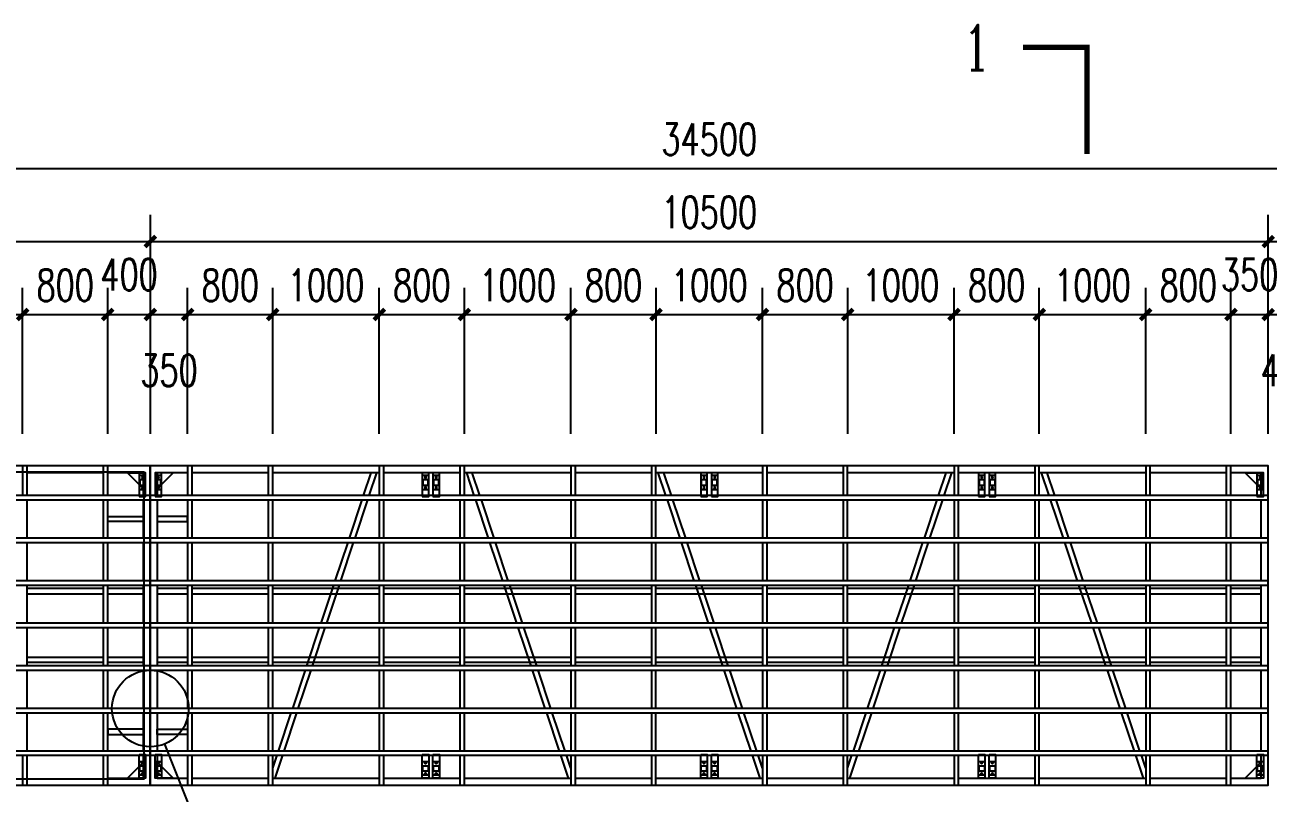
# Model space of a CAD drawing. Extents: x 396092 to 455492, y 17293 to 132793.
# Drawn here: x 416883 to 428562, y 103176 to 110397 of the extents above; entities that cross this region are included whole.
import ezdxf

# ---------------------------------------------------------------- set-up
doc = ezdxf.new("R2010")
doc.units = 0
doc.header["$LTSCALE"] = 1000
doc.header["$MEASUREMENT"] = 0
for name, color, linetype in [('DIM_IDEN', 3, 'Continuous'), ('DIM_SYMB', 3, 'Continuous'), ('PUB_DIM', 3, 'Continuous'), ('PUB_TEXT', 7, 'Continuous'), ('W-STEEL_FRAME钢架', 3, 'Continuous'), ('W-STEEL_KEEL钢龙骨', 5, 'Continuous')]:
    doc.layers.add(name, color=color, linetype=linetype)
doc.styles.add('_TCH_DIM_T3', font='SIMPLEX', dxfattribs={"width": 0.705882, "bigfont": 'GBCBIG'})
doc.styles.add('_TCH_LABEL', font='COMPLEX', dxfattribs={"bigfont": 'GBCBIG'})
doc.dimstyles.new('_TCH_ARCH&&100', dxfattribs={"dimtxt": 297.5, "dimasz": 100, "dimexe": 250, "dimexo": 300, "dimgap": 126.25, "dimtad": 1, "dimdec": 0, "dimzin": 0, "dimdsep": 46, "dimtxsty": '_TCH_DIM_T3', "dimblk": 'ARCHTICK', "dimcen": 0.09, "dimclrt": 7, "dimazin": 2, "dimtfac": 1, "dimtdec": 0, "dimtix": 1, "dimtmove": 2, "dimatfit": 3, "dimfxl": 100, "dimtolj": 1, "dimtzin": 0, "dimarcsym": 0})

# ---------------------------------------------------------------- blocks, each defined once
blk = doc.blocks.new('A$C2ace10f5')
for points in [[(215, -27), (275, -27), (275, -249), (215, -249)], [(215, -92), (275, -92), (275, -222), (215, -222)], [(220, -132), (270, -132), (270, -182), (220, -182)]]:
    blk.add_lwpolyline(points, close=True)
for centre in [(245, -107), (245, -207)]:
    blk.add_circle(centre, 7)
blk = doc.blocks.new('_ArchTick')
at = {"color": 0, "linetype": 'ByBlock', "const_width": 0.4}
blk.add_lwpolyline([(-0.5, -0.5), (0.5, 0.5)], dxfattribs=at)
blk = doc.blocks.new('*D309')
at = {"layer": 'Defpoints', "color": 0, "transparency": 16777216}
for p in [(440562, 109047), (406062, 107625), (440562, 107625)]:
    blk.add_point(p, dxfattribs=at)
at = {"layer": 'PUB_DIM', "color": 0, "lineweight": -2, "transparency": 16777216}
for p, q in [((406062, 107925), (406062, 109297)), ((440562, 107925), (440562, 109297)), ((406062, 109047), (440562, 109047))]:
    blk.add_line(p, q, dxfattribs=at)
at = {"layer": 'PUB_DIM', "color": 0, "lineweight": -2, "transparency": 16777216, "xscale": 100, "yscale": 100, "zscale": 100, "rotation": 180}
blk.add_blockref('_ArchTick', (406062, 109047), dxfattribs=at)
at = {"layer": 'PUB_DIM', "color": 0, "lineweight": -2, "transparency": 16777216, "xscale": 100, "yscale": 100, "zscale": 100}
blk.add_blockref('_ArchTick', (440562, 109047), dxfattribs=at)
at = {"layer": 'PUB_DIM', "color": 7, "transparency": 16777216, "insert": (423312, 109322), "char_height": 297.5, "attachment_point": 5, "style": '_TCH_DIM_T3'}
blk.add_mtext('\\A1;34500', dxfattribs=at)
blk = doc.blocks.new('*D310')
at = {"layer": 'Defpoints', "color": 0, "transparency": 16777216}
for p in [(418062, 108361), (406062, 106939), (418062, 106939)]:
    blk.add_point(p, dxfattribs=at)
at = {"layer": 'PUB_DIM', "color": 0, "lineweight": -2, "transparency": 16777216}
for p, q in [((406062, 107239), (406062, 108611)), ((418062, 107239), (418062, 108611)), ((406062, 108361), (418062, 108361))]:
    blk.add_line(p, q, dxfattribs=at)
at = {"layer": 'PUB_DIM', "color": 0, "lineweight": -2, "transparency": 16777216, "xscale": 100, "yscale": 100, "zscale": 100, "rotation": 180}
blk.add_blockref('_ArchTick', (406062, 108361), dxfattribs=at)
at = {"layer": 'PUB_DIM', "color": 0, "lineweight": -2, "transparency": 16777216, "xscale": 100, "yscale": 100, "zscale": 100}
blk.add_blockref('_ArchTick', (418062, 108361), dxfattribs=at)
at = {"layer": 'PUB_DIM', "color": 7, "transparency": 16777216, "insert": (412062, 108636), "char_height": 297.5, "attachment_point": 5, "style": '_TCH_DIM_T3'}
blk.add_mtext('\\A1;12000', dxfattribs=at)
blk = doc.blocks.new('*D311')
at = {"layer": 'Defpoints', "color": 0, "transparency": 16777216}
for p in [(428562, 108361), (418062, 106939), (428562, 106939)]:
    blk.add_point(p, dxfattribs=at)
at = {"layer": 'PUB_DIM', "color": 0, "lineweight": -2, "transparency": 16777216}
for p, q in [((418062, 107239), (418062, 108611)), ((428562, 107239), (428562, 108611)), ((418062, 108361), (428562, 108361))]:
    blk.add_line(p, q, dxfattribs=at)
at = {"layer": 'PUB_DIM', "color": 0, "lineweight": -2, "transparency": 16777216, "xscale": 100, "yscale": 100, "zscale": 100, "rotation": 180}
blk.add_blockref('_ArchTick', (418062, 108361), dxfattribs=at)
at = {"layer": 'PUB_DIM', "color": 0, "lineweight": -2, "transparency": 16777216, "xscale": 100, "yscale": 100, "zscale": 100}
blk.add_blockref('_ArchTick', (428562, 108361), dxfattribs=at)
at = {"layer": 'PUB_DIM', "color": 7, "transparency": 16777216, "insert": (423312, 108636), "char_height": 297.5, "attachment_point": 5, "style": '_TCH_DIM_T3'}
blk.add_mtext('\\A1;10500', dxfattribs=at)
blk = doc.blocks.new('*D312')
at = {"layer": 'Defpoints', "color": 0, "transparency": 16777216}
for p in [(440562, 108361), (428562, 106939), (440562, 106939)]:
    blk.add_point(p, dxfattribs=at)
at = {"layer": 'PUB_DIM', "color": 0, "lineweight": -2, "transparency": 16777216}
for p, q in [((428562, 107239), (428562, 108611)), ((440562, 107239), (440562, 108611)), ((428562, 108361), (440562, 108361))]:
    blk.add_line(p, q, dxfattribs=at)
at = {"layer": 'PUB_DIM', "color": 0, "lineweight": -2, "transparency": 16777216, "xscale": 100, "yscale": 100, "zscale": 100, "rotation": 180}
blk.add_blockref('_ArchTick', (428562, 108361), dxfattribs=at)
at = {"layer": 'PUB_DIM', "color": 0, "lineweight": -2, "transparency": 16777216, "xscale": 100, "yscale": 100, "zscale": 100}
blk.add_blockref('_ArchTick', (440562, 108361), dxfattribs=at)
at = {"layer": 'PUB_DIM', "color": 7, "transparency": 16777216, "insert": (434562, 108636), "char_height": 297.5, "attachment_point": 5, "style": '_TCH_DIM_T3'}
blk.add_mtext('\\A1;12000', dxfattribs=at)
blk = doc.blocks.new('*D324')
at = {"layer": 'Defpoints', "color": 0, "transparency": 16777216}
for p in [(416862, 107675), (415862, 106252), (416862, 106252)]:
    blk.add_point(p, dxfattribs=at)
at = {"layer": 'PUB_DIM', "color": 0, "lineweight": -2, "transparency": 16777216}
for p, q in [((415862, 106552), (415862, 107925)), ((416862, 106552), (416862, 107925)), ((415862, 107675), (416862, 107675))]:
    blk.add_line(p, q, dxfattribs=at)
at = {"layer": 'PUB_DIM', "color": 0, "lineweight": -2, "transparency": 16777216, "xscale": 100, "yscale": 100, "zscale": 100, "rotation": 180}
blk.add_blockref('_ArchTick', (415862, 107675), dxfattribs=at)
at = {"layer": 'PUB_DIM', "color": 0, "lineweight": -2, "transparency": 16777216, "xscale": 100, "yscale": 100, "zscale": 100}
blk.add_blockref('_ArchTick', (416862, 107675), dxfattribs=at)
at = {"layer": 'PUB_DIM', "color": 7, "transparency": 16777216, "insert": (416362, 107950), "char_height": 297.5, "attachment_point": 5, "style": '_TCH_DIM_T3'}
blk.add_mtext('\\A1;1000', dxfattribs=at)
blk = doc.blocks.new('*D325')
at = {"layer": 'Defpoints', "color": 0, "transparency": 16777216}
for p in [(417662, 107675), (416862, 106252), (417662, 106252)]:
    blk.add_point(p, dxfattribs=at)
at = {"layer": 'PUB_DIM', "color": 0, "lineweight": -2, "transparency": 16777216}
for p, q in [((416862, 106552), (416862, 107925)), ((417662, 106552), (417662, 107925)), ((416862, 107675), (417662, 107675))]:
    blk.add_line(p, q, dxfattribs=at)
at = {"layer": 'PUB_DIM', "color": 0, "lineweight": -2, "transparency": 16777216, "xscale": 100, "yscale": 100, "zscale": 100, "rotation": 180}
blk.add_blockref('_ArchTick', (416862, 107675), dxfattribs=at)
at = {"layer": 'PUB_DIM', "color": 0, "lineweight": -2, "transparency": 16777216, "xscale": 100, "yscale": 100, "zscale": 100}
blk.add_blockref('_ArchTick', (417662, 107675), dxfattribs=at)
at = {"layer": 'PUB_DIM', "color": 7, "transparency": 16777216, "insert": (417262, 107950), "char_height": 297.5, "attachment_point": 5, "style": '_TCH_DIM_T3'}
blk.add_mtext('\\A1;800', dxfattribs=at)
blk = doc.blocks.new('*D326')
at = {"layer": 'Defpoints', "color": 0, "transparency": 16777216}
for p in [(418062, 107675), (417662, 106252), (418062, 106252)]:
    blk.add_point(p, dxfattribs=at)
at = {"layer": 'PUB_DIM', "color": 0, "lineweight": -2, "transparency": 16777216}
for p, q in [((417662, 106552), (417662, 107925)), ((418062, 106552), (418062, 107925)), ((417662, 107675), (418062, 107675))]:
    blk.add_line(p, q, dxfattribs=at)
at = {"layer": 'PUB_DIM', "color": 0, "lineweight": -2, "transparency": 16777216, "xscale": 100, "yscale": 100, "zscale": 100, "rotation": 180}
blk.add_blockref('_ArchTick', (417662, 107675), dxfattribs=at)
at = {"layer": 'PUB_DIM', "color": 0, "lineweight": -2, "transparency": 16777216, "xscale": 100, "yscale": 100, "zscale": 100}
blk.add_blockref('_ArchTick', (418062, 107675), dxfattribs=at)
at = {"layer": 'PUB_DIM', "color": 7, "transparency": 16777216, "insert": (417862, 108050), "char_height": 297.5, "attachment_point": 5, "style": '_TCH_DIM_T3'}
blk.add_mtext('\\A1;400', dxfattribs=at)
blk = doc.blocks.new('*D327')
at = {"layer": 'Defpoints', "color": 0, "transparency": 16777216}
for p in [(418412, 107675), (418062, 106252), (418412, 106252)]:
    blk.add_point(p, dxfattribs=at)
at = {"layer": 'PUB_DIM', "color": 0, "lineweight": -2, "transparency": 16777216}
for p, q in [((418062, 106552), (418062, 107925)), ((418412, 106552), (418412, 107925)), ((418062, 107675), (418412, 107675))]:
    blk.add_line(p, q, dxfattribs=at)
at = {"layer": 'PUB_DIM', "color": 0, "lineweight": -2, "transparency": 16777216, "xscale": 100, "yscale": 100, "zscale": 100, "rotation": 180}
blk.add_blockref('_ArchTick', (418062, 107675), dxfattribs=at)
at = {"layer": 'PUB_DIM', "color": 0, "lineweight": -2, "transparency": 16777216, "xscale": 100, "yscale": 100, "zscale": 100}
blk.add_blockref('_ArchTick', (418412, 107675), dxfattribs=at)
at = {"layer": 'PUB_DIM', "color": 7, "transparency": 16777216, "insert": (418237, 107150), "char_height": 297.5, "attachment_point": 5, "style": '_TCH_DIM_T3'}
blk.add_mtext('\\A1;350', dxfattribs=at)
blk = doc.blocks.new('*D328')
at = {"layer": 'Defpoints', "color": 0, "transparency": 16777216}
for p in [(419212, 107675), (418412, 106252), (419212, 106252)]:
    blk.add_point(p, dxfattribs=at)
at = {"layer": 'PUB_DIM', "color": 0, "lineweight": -2, "transparency": 16777216}
for p, q in [((418412, 106552), (418412, 107925)), ((419212, 106552), (419212, 107925)), ((418412, 107675), (419212, 107675))]:
    blk.add_line(p, q, dxfattribs=at)
at = {"layer": 'PUB_DIM', "color": 0, "lineweight": -2, "transparency": 16777216, "xscale": 100, "yscale": 100, "zscale": 100, "rotation": 180}
blk.add_blockref('_ArchTick', (418412, 107675), dxfattribs=at)
at = {"layer": 'PUB_DIM', "color": 0, "lineweight": -2, "transparency": 16777216, "xscale": 100, "yscale": 100, "zscale": 100}
blk.add_blockref('_ArchTick', (419212, 107675), dxfattribs=at)
at = {"layer": 'PUB_DIM', "color": 7, "transparency": 16777216, "insert": (418812, 107950), "char_height": 297.5, "attachment_point": 5, "style": '_TCH_DIM_T3'}
blk.add_mtext('\\A1;800', dxfattribs=at)
blk = doc.blocks.new('*D329')
at = {"layer": 'Defpoints', "color": 0, "transparency": 16777216}
for p in [(420212, 107675), (419212, 106252), (420212, 106252)]:
    blk.add_point(p, dxfattribs=at)
at = {"layer": 'PUB_DIM', "color": 0, "lineweight": -2, "transparency": 16777216}
for p, q in [((419212, 106552), (419212, 107925)), ((420212, 106552), (420212, 107925)), ((419212, 107675), (420212, 107675))]:
    blk.add_line(p, q, dxfattribs=at)
at = {"layer": 'PUB_DIM', "color": 0, "lineweight": -2, "transparency": 16777216, "xscale": 100, "yscale": 100, "zscale": 100, "rotation": 180}
blk.add_blockref('_ArchTick', (419212, 107675), dxfattribs=at)
at = {"layer": 'PUB_DIM', "color": 0, "lineweight": -2, "transparency": 16777216, "xscale": 100, "yscale": 100, "zscale": 100}
blk.add_blockref('_ArchTick', (420212, 107675), dxfattribs=at)
at = {"layer": 'PUB_DIM', "color": 7, "transparency": 16777216, "insert": (419712, 107950), "char_height": 297.5, "attachment_point": 5, "style": '_TCH_DIM_T3'}
blk.add_mtext('\\A1;1000', dxfattribs=at)
blk = doc.blocks.new('*D330')
at = {"layer": 'Defpoints', "color": 0, "transparency": 16777216}
for p in [(421012, 107675), (420212, 106252), (421012, 106252)]:
    blk.add_point(p, dxfattribs=at)
at = {"layer": 'PUB_DIM', "color": 0, "lineweight": -2, "transparency": 16777216}
for p, q in [((420212, 106552), (420212, 107925)), ((421012, 106552), (421012, 107925)), ((420212, 107675), (421012, 107675))]:
    blk.add_line(p, q, dxfattribs=at)
at = {"layer": 'PUB_DIM', "color": 0, "lineweight": -2, "transparency": 16777216, "xscale": 100, "yscale": 100, "zscale": 100, "rotation": 180}
blk.add_blockref('_ArchTick', (420212, 107675), dxfattribs=at)
at = {"layer": 'PUB_DIM', "color": 0, "lineweight": -2, "transparency": 16777216, "xscale": 100, "yscale": 100, "zscale": 100}
blk.add_blockref('_ArchTick', (421012, 107675), dxfattribs=at)
at = {"layer": 'PUB_DIM', "color": 7, "transparency": 16777216, "insert": (420612, 107950), "char_height": 297.5, "attachment_point": 5, "style": '_TCH_DIM_T3'}
blk.add_mtext('\\A1;800', dxfattribs=at)
blk = doc.blocks.new('*D331')
at = {"layer": 'Defpoints', "color": 0, "transparency": 16777216}
for p in [(422012, 107675), (421012, 106252), (422012, 106252)]:
    blk.add_point(p, dxfattribs=at)
at = {"layer": 'PUB_DIM', "color": 0, "lineweight": -2, "transparency": 16777216}
for p, q in [((421012, 106552), (421012, 107925)), ((422012, 106552), (422012, 107925)), ((421012, 107675), (422012, 107675))]:
    blk.add_line(p, q, dxfattribs=at)
at = {"layer": 'PUB_DIM', "color": 0, "lineweight": -2, "transparency": 16777216, "xscale": 100, "yscale": 100, "zscale": 100, "rotation": 180}
blk.add_blockref('_ArchTick', (421012, 107675), dxfattribs=at)
at = {"layer": 'PUB_DIM', "color": 0, "lineweight": -2, "transparency": 16777216, "xscale": 100, "yscale": 100, "zscale": 100}
blk.add_blockref('_ArchTick', (422012, 107675), dxfattribs=at)
at = {"layer": 'PUB_DIM', "color": 7, "transparency": 16777216, "insert": (421512, 107950), "char_height": 297.5, "attachment_point": 5, "style": '_TCH_DIM_T3'}
blk.add_mtext('\\A1;1000', dxfattribs=at)
blk = doc.blocks.new('*D332')
at = {"layer": 'Defpoints', "color": 0, "transparency": 16777216}
for p in [(422812, 107675), (422012, 106252), (422812, 106252)]:
    blk.add_point(p, dxfattribs=at)
at = {"layer": 'PUB_DIM', "color": 0, "lineweight": -2, "transparency": 16777216}
for p, q in [((422012, 106552), (422012, 107925)), ((422812, 106552), (422812, 107925)), ((422012, 107675), (422812, 107675))]:
    blk.add_line(p, q, dxfattribs=at)
at = {"layer": 'PUB_DIM', "color": 0, "lineweight": -2, "transparency": 16777216, "xscale": 100, "yscale": 100, "zscale": 100, "rotation": 180}
blk.add_blockref('_ArchTick', (422012, 107675), dxfattribs=at)
at = {"layer": 'PUB_DIM', "color": 0, "lineweight": -2, "transparency": 16777216, "xscale": 100, "yscale": 100, "zscale": 100}
blk.add_blockref('_ArchTick', (422812, 107675), dxfattribs=at)
at = {"layer": 'PUB_DIM', "color": 7, "transparency": 16777216, "insert": (422412, 107950), "char_height": 297.5, "attachment_point": 5, "style": '_TCH_DIM_T3'}
blk.add_mtext('\\A1;800', dxfattribs=at)
blk = doc.blocks.new('*D333')
at = {"layer": 'Defpoints', "color": 0, "transparency": 16777216}
for p in [(423812, 107675), (422812, 106252), (423812, 106252)]:
    blk.add_point(p, dxfattribs=at)
at = {"layer": 'PUB_DIM', "color": 0, "lineweight": -2, "transparency": 16777216}
for p, q in [((422812, 106552), (422812, 107925)), ((423812, 106552), (423812, 107925)), ((422812, 107675), (423812, 107675))]:
    blk.add_line(p, q, dxfattribs=at)
at = {"layer": 'PUB_DIM', "color": 0, "lineweight": -2, "transparency": 16777216, "xscale": 100, "yscale": 100, "zscale": 100, "rotation": 180}
blk.add_blockref('_ArchTick', (422812, 107675), dxfattribs=at)
at = {"layer": 'PUB_DIM', "color": 0, "lineweight": -2, "transparency": 16777216, "xscale": 100, "yscale": 100, "zscale": 100}
blk.add_blockref('_ArchTick', (423812, 107675), dxfattribs=at)
at = {"layer": 'PUB_DIM', "color": 7, "transparency": 16777216, "insert": (423312, 107950), "char_height": 297.5, "attachment_point": 5, "style": '_TCH_DIM_T3'}
blk.add_mtext('\\A1;1000', dxfattribs=at)
blk = doc.blocks.new('*D334')
at = {"layer": 'Defpoints', "color": 0, "transparency": 16777216}
for p in [(424612, 107675), (423812, 106252), (424612, 106252)]:
    blk.add_point(p, dxfattribs=at)
at = {"layer": 'PUB_DIM', "color": 0, "lineweight": -2, "transparency": 16777216}
for p, q in [((423812, 106552), (423812, 107925)), ((424612, 106552), (424612, 107925)), ((423812, 107675), (424612, 107675))]:
    blk.add_line(p, q, dxfattribs=at)
at = {"layer": 'PUB_DIM', "color": 0, "lineweight": -2, "transparency": 16777216, "xscale": 100, "yscale": 100, "zscale": 100, "rotation": 180}
blk.add_blockref('_ArchTick', (423812, 107675), dxfattribs=at)
at = {"layer": 'PUB_DIM', "color": 0, "lineweight": -2, "transparency": 16777216, "xscale": 100, "yscale": 100, "zscale": 100}
blk.add_blockref('_ArchTick', (424612, 107675), dxfattribs=at)
at = {"layer": 'PUB_DIM', "color": 7, "transparency": 16777216, "insert": (424212, 107950), "char_height": 297.5, "attachment_point": 5, "style": '_TCH_DIM_T3'}
blk.add_mtext('\\A1;800', dxfattribs=at)
blk = doc.blocks.new('*D335')
at = {"layer": 'Defpoints', "color": 0, "transparency": 16777216}
for p in [(425612, 107675), (424612, 106252), (425612, 106252)]:
    blk.add_point(p, dxfattribs=at)
at = {"layer": 'PUB_DIM', "color": 0, "lineweight": -2, "transparency": 16777216}
for p, q in [((424612, 106552), (424612, 107925)), ((425612, 106552), (425612, 107925)), ((424612, 107675), (425612, 107675))]:
    blk.add_line(p, q, dxfattribs=at)
at = {"layer": 'PUB_DIM', "color": 0, "lineweight": -2, "transparency": 16777216, "xscale": 100, "yscale": 100, "zscale": 100, "rotation": 180}
blk.add_blockref('_ArchTick', (424612, 107675), dxfattribs=at)
at = {"layer": 'PUB_DIM', "color": 0, "lineweight": -2, "transparency": 16777216, "xscale": 100, "yscale": 100, "zscale": 100}
blk.add_blockref('_ArchTick', (425612, 107675), dxfattribs=at)
at = {"layer": 'PUB_DIM', "color": 7, "transparency": 16777216, "insert": (425112, 107950), "char_height": 297.5, "attachment_point": 5, "style": '_TCH_DIM_T3'}
blk.add_mtext('\\A1;1000', dxfattribs=at)
blk = doc.blocks.new('*D336')
at = {"layer": 'Defpoints', "color": 0, "transparency": 16777216}
for p in [(426412, 107675), (425612, 106252), (426412, 106252)]:
    blk.add_point(p, dxfattribs=at)
at = {"layer": 'PUB_DIM', "color": 0, "lineweight": -2, "transparency": 16777216}
for p, q in [((425612, 106552), (425612, 107925)), ((426412, 106552), (426412, 107925)), ((425612, 107675), (426412, 107675))]:
    blk.add_line(p, q, dxfattribs=at)
at = {"layer": 'PUB_DIM', "color": 0, "lineweight": -2, "transparency": 16777216, "xscale": 100, "yscale": 100, "zscale": 100, "rotation": 180}
blk.add_blockref('_ArchTick', (425612, 107675), dxfattribs=at)
at = {"layer": 'PUB_DIM', "color": 0, "lineweight": -2, "transparency": 16777216, "xscale": 100, "yscale": 100, "zscale": 100}
blk.add_blockref('_ArchTick', (426412, 107675), dxfattribs=at)
at = {"layer": 'PUB_DIM', "color": 7, "transparency": 16777216, "insert": (426012, 107950), "char_height": 297.5, "attachment_point": 5, "style": '_TCH_DIM_T3'}
blk.add_mtext('\\A1;800', dxfattribs=at)
blk = doc.blocks.new('*D337')
at = {"layer": 'Defpoints', "color": 0, "transparency": 16777216}
for p in [(427412, 107675), (426412, 106252), (427412, 106252)]:
    blk.add_point(p, dxfattribs=at)
at = {"layer": 'PUB_DIM', "color": 0, "lineweight": -2, "transparency": 16777216}
for p, q in [((426412, 106552), (426412, 107925)), ((427412, 106552), (427412, 107925)), ((426412, 107675), (427412, 107675))]:
    blk.add_line(p, q, dxfattribs=at)
at = {"layer": 'PUB_DIM', "color": 0, "lineweight": -2, "transparency": 16777216, "xscale": 100, "yscale": 100, "zscale": 100, "rotation": 180}
blk.add_blockref('_ArchTick', (426412, 107675), dxfattribs=at)
at = {"layer": 'PUB_DIM', "color": 0, "lineweight": -2, "transparency": 16777216, "xscale": 100, "yscale": 100, "zscale": 100}
blk.add_blockref('_ArchTick', (427412, 107675), dxfattribs=at)
at = {"layer": 'PUB_DIM', "color": 7, "transparency": 16777216, "insert": (426912, 107950), "char_height": 297.5, "attachment_point": 5, "style": '_TCH_DIM_T3'}
blk.add_mtext('\\A1;1000', dxfattribs=at)
blk = doc.blocks.new('*D338')
at = {"layer": 'Defpoints', "color": 0, "transparency": 16777216}
for p in [(428212, 107675), (427412, 106252), (428212, 106252)]:
    blk.add_point(p, dxfattribs=at)
at = {"layer": 'PUB_DIM', "color": 0, "lineweight": -2, "transparency": 16777216}
for p, q in [((427412, 106552), (427412, 107925)), ((428212, 106552), (428212, 107925)), ((427412, 107675), (428212, 107675))]:
    blk.add_line(p, q, dxfattribs=at)
at = {"layer": 'PUB_DIM', "color": 0, "lineweight": -2, "transparency": 16777216, "xscale": 100, "yscale": 100, "zscale": 100, "rotation": 180}
blk.add_blockref('_ArchTick', (427412, 107675), dxfattribs=at)
at = {"layer": 'PUB_DIM', "color": 0, "lineweight": -2, "transparency": 16777216, "xscale": 100, "yscale": 100, "zscale": 100}
blk.add_blockref('_ArchTick', (428212, 107675), dxfattribs=at)
at = {"layer": 'PUB_DIM', "color": 7, "transparency": 16777216, "insert": (427812, 107950), "char_height": 297.5, "attachment_point": 5, "style": '_TCH_DIM_T3'}
blk.add_mtext('\\A1;800', dxfattribs=at)
blk = doc.blocks.new('*D339')
at = {"layer": 'Defpoints', "color": 0, "transparency": 16777216}
for p in [(428562, 107675), (428212, 106252), (428562, 106252)]:
    blk.add_point(p, dxfattribs=at)
at = {"layer": 'PUB_DIM', "color": 0, "lineweight": -2, "transparency": 16777216}
for p, q in [((428212, 106552), (428212, 107925)), ((428562, 106552), (428562, 107925)), ((428212, 107675), (428562, 107675))]:
    blk.add_line(p, q, dxfattribs=at)
at = {"layer": 'PUB_DIM', "color": 0, "lineweight": -2, "transparency": 16777216, "xscale": 100, "yscale": 100, "zscale": 100, "rotation": 180}
blk.add_blockref('_ArchTick', (428212, 107675), dxfattribs=at)
at = {"layer": 'PUB_DIM', "color": 0, "lineweight": -2, "transparency": 16777216, "xscale": 100, "yscale": 100, "zscale": 100}
blk.add_blockref('_ArchTick', (428562, 107675), dxfattribs=at)
at = {"layer": 'PUB_DIM', "color": 7, "transparency": 16777216, "insert": (428387, 108050), "char_height": 297.5, "attachment_point": 5, "style": '_TCH_DIM_T3'}
blk.add_mtext('\\A1;350', dxfattribs=at)
blk = doc.blocks.new('*D340')
at = {"layer": 'Defpoints', "color": 0, "transparency": 16777216}
for p in [(428962, 107675), (428562, 106252), (428962, 106252)]:
    blk.add_point(p, dxfattribs=at)
at = {"layer": 'PUB_DIM', "color": 0, "lineweight": -2, "transparency": 16777216}
for p, q in [((428562, 106552), (428562, 107925)), ((428962, 106552), (428962, 107925)), ((428562, 107675), (428962, 107675))]:
    blk.add_line(p, q, dxfattribs=at)
at = {"layer": 'PUB_DIM', "color": 0, "lineweight": -2, "transparency": 16777216, "xscale": 100, "yscale": 100, "zscale": 100, "rotation": 180}
blk.add_blockref('_ArchTick', (428562, 107675), dxfattribs=at)
at = {"layer": 'PUB_DIM', "color": 0, "lineweight": -2, "transparency": 16777216, "xscale": 100, "yscale": 100, "zscale": 100}
blk.add_blockref('_ArchTick', (428962, 107675), dxfattribs=at)
at = {"layer": 'PUB_DIM', "color": 7, "transparency": 16777216, "insert": (428762, 107150), "char_height": 297.5, "attachment_point": 5, "style": '_TCH_DIM_T3'}
blk.add_mtext('\\A1;400', dxfattribs=at)

msp = doc.modelspace()

# ---------------------------------------------------------------- linework, layer by layer
at = {"layer": 'DIM_IDEN'}
msp.add_line((418194.9, 103638.2), (418776.6, 102180.3), dxfattribs=at)
msp.add_circle((418061.5, 103972.5), 360, dxfattribs=at)
at = {"layer": 'DIM_SYMB', "const_width": 50}
msp.add_lwpolyline([(426259, 110184.7), (426859, 110184.7), (426859, 109184.7)], dxfattribs=at)
at = {"layer": 'W-STEEL_FRAME钢架', "color": 30, "linetype": 'Continuous', "true_color": 0xf26722}
for p, q in [((420065.5, 105972.5), (420137.2, 106187.5)), ((420118.2, 105972.5), (420189.9, 106187.5)), ((421104.9, 105972.5), (421033.2, 106187.5)), ((421157.6, 105972.5), (421085.9, 106187.5)), ((422904.9, 105972.5), (422833.2, 106187.5)), ((422957.6, 105972.5), (422885.9, 106187.5)), ((425465.5, 105972.5), (425537.2, 106187.5)), ((425518.2, 105972.5), (425589.9, 106187.5)), ((426504.9, 105972.5), (426433.2, 106187.5)), ((426557.6, 105972.5), (426485.9, 106187.5)), ((419932.2, 105572.5), (420052.2, 105932.5)), ((419984.9, 105572.5), (420104.9, 105932.5)), ((421238.2, 105572.5), (421118.2, 105932.5)), ((421290.9, 105572.5), (421170.9, 105932.5)), ((423038.2, 105572.5), (422918.2, 105932.5)), ((423090.9, 105572.5), (422970.9, 105932.5)), ((425332.2, 105572.5), (425452.2, 105932.5)), ((425384.9, 105572.5), (425504.9, 105932.5)), ((426638.2, 105572.5), (426518.2, 105932.5)), ((426690.9, 105572.5), (426570.9, 105932.5)), ((419798.8, 105172.5), (419918.8, 105532.5)), ((419851.5, 105172.5), (419971.5, 105532.5)), ((421371.5, 105172.5), (421251.5, 105532.5)), ((421424.3, 105172.5), (421304.3, 105532.5)), ((423171.5, 105172.5), (423051.5, 105532.5)), ((423224.3, 105172.5), (423104.3, 105532.5)), ((425198.8, 105172.5), (425318.8, 105532.5)), ((425251.5, 105172.5), (425371.5, 105532.5)), ((426771.5, 105172.5), (426651.5, 105532.5)), ((426824.3, 105172.5), (426704.3, 105532.5)), ((419665.5, 104772.5), (419785.5, 105132.5)), ((419718.2, 104772.5), (419838.2, 105132.5)), ((421504.9, 104772.5), (421384.9, 105132.5)), ((421557.6, 104772.5), (421437.6, 105132.5)), ((423304.9, 104772.5), (423184.9, 105132.5)), ((423357.6, 104772.5), (423237.6, 105132.5)), ((425065.5, 104772.5), (425185.5, 105132.5)), ((425118.2, 104772.5), (425238.2, 105132.5)), ((426904.9, 104772.5), (426784.9, 105132.5)), ((426957.6, 104772.5), (426837.6, 105132.5)), ((419532.2, 104372.5), (419652.2, 104732.5)), ((419584.9, 104372.5), (419704.9, 104732.5)), ((421638.2, 104372.5), (421518.2, 104732.5)), ((421690.9, 104372.5), (421570.9, 104732.5)), ((423438.2, 104372.5), (423318.2, 104732.5)), ((423490.9, 104372.5), (423370.9, 104732.5)), ((424932.2, 104372.5), (425052.2, 104732.5)), ((424984.9, 104372.5), (425104.9, 104732.5)), ((427038.2, 104372.5), (426918.2, 104732.5)), ((427090.9, 104372.5), (426970.9, 104732.5)), ((419398.8, 103972.5), (419518.8, 104332.5)), ((419451.5, 103972.5), (419571.5, 104332.5)), ((421771.5, 103972.5), (421651.5, 104332.5)), ((421824.3, 103972.5), (421704.3, 104332.5)), ((423571.5, 103972.5), (423451.5, 104332.5)), ((423624.3, 103972.5), (423504.3, 104332.5)), ((424798.8, 103972.5), (424918.8, 104332.5)), ((424851.5, 103972.5), (424971.5, 104332.5)), ((427171.5, 103972.5), (427051.5, 104332.5)), ((427224.3, 103972.5), (427104.3, 104332.5)), ((419265.5, 103572.5), (419385.5, 103932.5)), ((419318.2, 103572.5), (419438.2, 103932.5)), ((421904.9, 103572.5), (421784.9, 103932.5)), ((421957.6, 103572.5), (421837.6, 103932.5)), ((423704.9, 103572.5), (423584.9, 103932.5)), ((423757.6, 103572.5), (423637.6, 103932.5)), ((424665.5, 103572.5), (424785.5, 103932.5)), ((424718.2, 103572.5), (424838.2, 103932.5)), ((427304.9, 103572.5), (427184.9, 103932.5)), ((427357.6, 103572.5), (427237.6, 103932.5)), ((419211.5, 103410.6), (419252.2, 103532.5)), ((419233.2, 103317.5), (419304.9, 103532.5)), ((421989.9, 103317.5), (421918.2, 103532.5)), ((422011.5, 103410.6), (421970.9, 103532.5)), ((423789.9, 103317.5), (423718.2, 103532.5)), ((423811.5, 103410.6), (423770.9, 103532.5)), ((424611.5, 103410.6), (424652.2, 103532.5)), ((424633.2, 103317.5), (424704.9, 103532.5)), ((427389.9, 103317.5), (427318.2, 103532.5)), ((427411.5, 103410.6), (427370.9, 103532.5))]:
    msp.add_line(p, q, dxfattribs=at)
at = {"layer": 'W-STEEL_FRAME钢架', "linetype": 'Continuous'}
for points in [[(406061.5, 103252.5), (418061.5, 103252.5), (418061.5, 106252.5), (406061.5, 106252.5)], [(406119.5, 103310.5), (418003.5, 103310.5), (418003.5, 106194.5), (406119.5, 106194.5)], [(418061.5, 103252.5), (428561.5, 103252.5), (428561.5, 106252.5), (418061.5, 106252.5)]]:
    msp.add_lwpolyline(points, close=True, dxfattribs=at)
at = {"layer": 'W-STEEL_FRAME钢架', "linetype": 'Continuous', "elevation": 2000}
for points in [[(416904.5, 105972.5), (416904.5, 106252.5), (416861.5, 106252.5), (416861.5, 105972.5)], [(417661.5, 105972.5), (417661.5, 106252.5), (417618.5, 106252.5), (417618.5, 105972.5)], [(416904.5, 105572.5), (416904.5, 105932.5)], [(417618.5, 105932.5), (417618.5, 105572.5)], [(417661.5, 105572.5), (417661.5, 105932.5)], [(416904.5, 105172.5), (416904.5, 105532.5)], [(417618.5, 105532.5), (417618.5, 105172.5)], [(417661.5, 105172.5), (417661.5, 105532.5)], [(416904.5, 104772.5), (416904.5, 105132.5)], [(417618.5, 105132.5), (417618.5, 104772.5)], [(417661.5, 104772.5), (417661.5, 105132.5)], [(416904.5, 104372.5), (416904.5, 104732.5)], [(417618.5, 104732.5), (417618.5, 104372.5)], [(417661.5, 104372.5), (417661.5, 104732.5)], [(416904.5, 103972.5), (416904.5, 104332.5)], [(417618.5, 104332.5), (417618.5, 103972.5)], [(417661.5, 103972.5), (417661.5, 104332.5)], [(416904.5, 103572.5), (416904.5, 103932.5)], [(417618.5, 103932.5), (417618.5, 103572.5)], [(417661.5, 103572.5), (417661.5, 103932.5)], [(416861.5, 103532.5), (416861.5, 103252.5), (416904.5, 103252.5), (416904.5, 103532.5)], [(417618.5, 103532.5), (417618.5, 103252.5), (417661.5, 103252.5), (417661.5, 103532.5)]]:
    msp.add_lwpolyline(points, dxfattribs=at)
at = {"layer": 'W-STEEL_FRAME钢架', "linetype": 'Continuous'}
for points in [[(417618.5, 106187.5), (416904.5, 106187.5)], [(417996.5, 105972.5), (417996.5, 106187.5), (417661.5, 106187.5)], [(418411.5, 106187.5), (418126.5, 106187.5), (418126.5, 105972.5)], [(418454.5, 105972.5), (418454.5, 106252.5), (418411.5, 106252.5), (418411.5, 105972.5)], [(419168.5, 106187.5), (418454.5, 106187.5)], [(419211.5, 105972.5), (419211.5, 106252.5), (419168.5, 106252.5), (419168.5, 105972.5)], [(420211.5, 106187.5), (419211.5, 106187.5)], [(420254.5, 105972.5), (420254.5, 106252.5), (420211.5, 106252.5), (420211.5, 105972.5)], [(420968.5, 106187.5), (420254.5, 106187.5)], [(421011.5, 105972.5), (421011.5, 106252.5), (420968.5, 106252.5), (420968.5, 105972.5)], [(422011.5, 106187.5), (421011.5, 106187.5)], [(422054.5, 105972.5), (422054.5, 106252.5), (422011.5, 106252.5), (422011.5, 105972.5)], [(422768.5, 106187.5), (422054.5, 106187.5)], [(422811.5, 105972.5), (422811.5, 106252.5), (422768.5, 106252.5), (422768.5, 105972.5)], [(423811.5, 106187.5), (422811.5, 106187.5)], [(423854.5, 105972.5), (423854.5, 106252.5), (423811.5, 106252.5), (423811.5, 105972.5)], [(424568.5, 106187.5), (423854.5, 106187.5)], [(424611.5, 105972.5), (424611.5, 106252.5), (424568.5, 106252.5), (424568.5, 105972.5)], [(425611.5, 106187.5), (424611.5, 106187.5)], [(425654.5, 105972.5), (425654.5, 106252.5), (425611.5, 106252.5), (425611.5, 105972.5)], [(426368.5, 106187.5), (425654.5, 106187.5)], [(426411.5, 105972.5), (426411.5, 106252.5), (426368.5, 106252.5), (426368.5, 105972.5)], [(427411.5, 106187.5), (426411.5, 106187.5)], [(427454.5, 105972.5), (427454.5, 106252.5), (427411.5, 106252.5), (427411.5, 105972.5)], [(428168.5, 106187.5), (427454.5, 106187.5)], [(428211.5, 105972.5), (428211.5, 106252.5), (428168.5, 106252.5), (428168.5, 105972.5)], [(428496.5, 105972.5), (428496.5, 106187.5), (428211.5, 106187.5)], [(417996.5, 105572.5), (417996.5, 105932.5)], [(418126.5, 105932.5), (418126.5, 105572.5)], [(418411.5, 105932.5), (418411.5, 105572.5)], [(418454.5, 105572.5), (418454.5, 105932.5)], [(419168.5, 105932.5), (419168.5, 105572.5)], [(419211.5, 105572.5), (419211.5, 105932.5)], [(420211.5, 105932.5), (420211.5, 105572.5)], [(420254.5, 105572.5), (420254.5, 105932.5)], [(420968.5, 105932.5), (420968.5, 105572.5)], [(421011.5, 105572.5), (421011.5, 105932.5)], [(422011.5, 105932.5), (422011.5, 105572.5)], [(422054.5, 105572.5), (422054.5, 105932.5)], [(422768.5, 105932.5), (422768.5, 105572.5)], [(422811.5, 105572.5), (422811.5, 105932.5)], [(423811.5, 105932.5), (423811.5, 105572.5)], [(423854.5, 105572.5), (423854.5, 105932.5)], [(424568.5, 105932.5), (424568.5, 105572.5)], [(424611.5, 105572.5), (424611.5, 105932.5)], [(425611.5, 105932.5), (425611.5, 105572.5)], [(425654.5, 105572.5), (425654.5, 105932.5)], [(426368.5, 105932.5), (426368.5, 105572.5)], [(426411.5, 105572.5), (426411.5, 105932.5)], [(427411.5, 105932.5), (427411.5, 105572.5)], [(427454.5, 105572.5), (427454.5, 105932.5)], [(428168.5, 105932.5), (428168.5, 105572.5)], [(428211.5, 105572.5), (428211.5, 105932.5)], [(428496.5, 105572.5), (428496.5, 105932.5)], [(417996.5, 105172.5), (417996.5, 105532.5)], [(418126.5, 105532.5), (418126.5, 105172.5)], [(418411.5, 105532.5), (418411.5, 105172.5)], [(418454.5, 105172.5), (418454.5, 105532.5)], [(419168.5, 105532.5), (419168.5, 105172.5)], [(419211.5, 105172.5), (419211.5, 105532.5)], [(420211.5, 105532.5), (420211.5, 105172.5)], [(420254.5, 105172.5), (420254.5, 105532.5)], [(420968.5, 105532.5), (420968.5, 105172.5)], [(421011.5, 105172.5), (421011.5, 105532.5)], [(422011.5, 105532.5), (422011.5, 105172.5)], [(422054.5, 105172.5), (422054.5, 105532.5)], [(422768.5, 105532.5), (422768.5, 105172.5)], [(422811.5, 105172.5), (422811.5, 105532.5)], [(423811.5, 105532.5), (423811.5, 105172.5)], [(423854.5, 105172.5), (423854.5, 105532.5)], [(424568.5, 105532.5), (424568.5, 105172.5)], [(424611.5, 105172.5), (424611.5, 105532.5)], [(425611.5, 105532.5), (425611.5, 105172.5)], [(425654.5, 105172.5), (425654.5, 105532.5)], [(426368.5, 105532.5), (426368.5, 105172.5)], [(426411.5, 105172.5), (426411.5, 105532.5)], [(427411.5, 105532.5), (427411.5, 105172.5)], [(427454.5, 105172.5), (427454.5, 105532.5)], [(428168.5, 105532.5), (428168.5, 105172.5)], [(428211.5, 105172.5), (428211.5, 105532.5)], [(428496.5, 105172.5), (428496.5, 105532.5)], [(417996.5, 104772.5), (417996.5, 105132.5)], [(418126.5, 105132.5), (418126.5, 104772.5)], [(418411.5, 105132.5), (418411.5, 104772.5)], [(418454.5, 104772.5), (418454.5, 105132.5)], [(419168.5, 105132.5), (419168.5, 104772.5)], [(419211.5, 104772.5), (419211.5, 105132.5)], [(420211.5, 105132.5), (420211.5, 104772.5)], [(420254.5, 104772.5), (420254.5, 105132.5)], [(420968.5, 105132.5), (420968.5, 104772.5)], [(421011.5, 104772.5), (421011.5, 105132.5)], [(422011.5, 105132.5), (422011.5, 104772.5)], [(422054.5, 104772.5), (422054.5, 105132.5)], [(422768.5, 105132.5), (422768.5, 104772.5)], [(422811.5, 104772.5), (422811.5, 105132.5)], [(423811.5, 105132.5), (423811.5, 104772.5)], [(423854.5, 104772.5), (423854.5, 105132.5)], [(424568.5, 105132.5), (424568.5, 104772.5)], [(424611.5, 104772.5), (424611.5, 105132.5)], [(425611.5, 105132.5), (425611.5, 104772.5)], [(425654.5, 104772.5), (425654.5, 105132.5)], [(426368.5, 105132.5), (426368.5, 104772.5)], [(426411.5, 104772.5), (426411.5, 105132.5)], [(427411.5, 105132.5), (427411.5, 104772.5)], [(427454.5, 104772.5), (427454.5, 105132.5)], [(428168.5, 105132.5), (428168.5, 104772.5)], [(428211.5, 104772.5), (428211.5, 105132.5)], [(428496.5, 104772.5), (428496.5, 105132.5)], [(417996.5, 104372.5), (417996.5, 104732.5)], [(418126.5, 104732.5), (418126.5, 104372.5)], [(418411.5, 104732.5), (418411.5, 104372.5)], [(418454.5, 104372.5), (418454.5, 104732.5)], [(419168.5, 104732.5), (419168.5, 104372.5)], [(419211.5, 104372.5), (419211.5, 104732.5)], [(420211.5, 104732.5), (420211.5, 104372.5)], [(420254.5, 104372.5), (420254.5, 104732.5)], [(420968.5, 104732.5), (420968.5, 104372.5)], [(421011.5, 104372.5), (421011.5, 104732.5)], [(422011.5, 104732.5), (422011.5, 104372.5)], [(422054.5, 104372.5), (422054.5, 104732.5)], [(422768.5, 104732.5), (422768.5, 104372.5)], [(422811.5, 104372.5), (422811.5, 104732.5)], [(423811.5, 104732.5), (423811.5, 104372.5)], [(423854.5, 104372.5), (423854.5, 104732.5)], [(424568.5, 104732.5), (424568.5, 104372.5)], [(424611.5, 104372.5), (424611.5, 104732.5)], [(425611.5, 104732.5), (425611.5, 104372.5)], [(425654.5, 104372.5), (425654.5, 104732.5)], [(426368.5, 104732.5), (426368.5, 104372.5)], [(426411.5, 104372.5), (426411.5, 104732.5)], [(427411.5, 104732.5), (427411.5, 104372.5)], [(427454.5, 104372.5), (427454.5, 104732.5)], [(428168.5, 104732.5), (428168.5, 104372.5)], [(428211.5, 104372.5), (428211.5, 104732.5)], [(428496.5, 104372.5), (428496.5, 104732.5)], [(417996.5, 103972.5), (417996.5, 104332.5)], [(418126.5, 104332.5), (418126.5, 103972.5)], [(418411.5, 104332.5), (418411.5, 103972.5)], [(418454.5, 103972.5), (418454.5, 104332.5)], [(419168.5, 104332.5), (419168.5, 103972.5)], [(419211.5, 103972.5), (419211.5, 104332.5)], [(420211.5, 104332.5), (420211.5, 103972.5)], [(420254.5, 103972.5), (420254.5, 104332.5)], [(420968.5, 104332.5), (420968.5, 103972.5)], [(421011.5, 103972.5), (421011.5, 104332.5)], [(422011.5, 104332.5), (422011.5, 103972.5)], [(422054.5, 103972.5), (422054.5, 104332.5)], [(422768.5, 104332.5), (422768.5, 103972.5)], [(422811.5, 103972.5), (422811.5, 104332.5)], [(423811.5, 104332.5), (423811.5, 103972.5)], [(423854.5, 103972.5), (423854.5, 104332.5)], [(424568.5, 104332.5), (424568.5, 103972.5)], [(424611.5, 103972.5), (424611.5, 104332.5)], [(425611.5, 104332.5), (425611.5, 103972.5)], [(425654.5, 103972.5), (425654.5, 104332.5)], [(426368.5, 104332.5), (426368.5, 103972.5)], [(426411.5, 103972.5), (426411.5, 104332.5)], [(427411.5, 104332.5), (427411.5, 103972.5)], [(427454.5, 103972.5), (427454.5, 104332.5)], [(428168.5, 104332.5), (428168.5, 103972.5)], [(428211.5, 103972.5), (428211.5, 104332.5)], [(428496.5, 103972.5), (428496.5, 104332.5)], [(417996.5, 103572.5), (417996.5, 103932.5)], [(418126.5, 103932.5), (418126.5, 103572.5)], [(418411.5, 103932.5), (418411.5, 103572.5)], [(418454.5, 103572.5), (418454.5, 103932.5)], [(419168.5, 103932.5), (419168.5, 103572.5)], [(419211.5, 103572.5), (419211.5, 103932.5)], [(420211.5, 103932.5), (420211.5, 103572.5)], [(420254.5, 103572.5), (420254.5, 103932.5)], [(420968.5, 103932.5), (420968.5, 103572.5)], [(421011.5, 103572.5), (421011.5, 103932.5)], [(422011.5, 103932.5), (422011.5, 103572.5)], [(422054.5, 103572.5), (422054.5, 103932.5)], [(422768.5, 103932.5), (422768.5, 103572.5)], [(422811.5, 103572.5), (422811.5, 103932.5)], [(423811.5, 103932.5), (423811.5, 103572.5)], [(423854.5, 103572.5), (423854.5, 103932.5)], [(424568.5, 103932.5), (424568.5, 103572.5)], [(424611.5, 103572.5), (424611.5, 103932.5)], [(425611.5, 103932.5), (425611.5, 103572.5)], [(425654.5, 103572.5), (425654.5, 103932.5)], [(426368.5, 103932.5), (426368.5, 103572.5)], [(426411.5, 103572.5), (426411.5, 103932.5)], [(427411.5, 103932.5), (427411.5, 103572.5)], [(427454.5, 103572.5), (427454.5, 103932.5)], [(428168.5, 103932.5), (428168.5, 103572.5)], [(428211.5, 103572.5), (428211.5, 103932.5)], [(428496.5, 103572.5), (428496.5, 103932.5)], [(417661.5, 103317.5), (417996.5, 103317.5), (417996.5, 103532.5)], [(418126.5, 103532.5), (418126.5, 103317.5), (418411.5, 103317.5)], [(418411.5, 103532.5), (418411.5, 103252.5), (418454.5, 103252.5), (418454.5, 103532.5)], [(419168.5, 103532.5), (419168.5, 103252.5), (419211.5, 103252.5), (419211.5, 103532.5)], [(420211.5, 103532.5), (420211.5, 103252.5), (420254.5, 103252.5), (420254.5, 103532.5)], [(420968.5, 103532.5), (420968.5, 103252.5), (421011.5, 103252.5), (421011.5, 103532.5)], [(422011.5, 103532.5), (422011.5, 103252.5), (422054.5, 103252.5), (422054.5, 103532.5)], [(422768.5, 103532.5), (422768.5, 103252.5), (422811.5, 103252.5), (422811.5, 103532.5)], [(423811.5, 103532.5), (423811.5, 103252.5), (423854.5, 103252.5), (423854.5, 103532.5)], [(424568.5, 103532.5), (424568.5, 103252.5), (424611.5, 103252.5), (424611.5, 103532.5)], [(425611.5, 103532.5), (425611.5, 103252.5), (425654.5, 103252.5), (425654.5, 103532.5)], [(426368.5, 103532.5), (426368.5, 103252.5), (426411.5, 103252.5), (426411.5, 103532.5)], [(427411.5, 103532.5), (427411.5, 103252.5), (427454.5, 103252.5), (427454.5, 103532.5)], [(428168.5, 103532.5), (428168.5, 103252.5), (428211.5, 103252.5), (428211.5, 103532.5)], [(428211.5, 103317.5), (428496.5, 103317.5), (428496.5, 103532.5)], [(418454.5, 103317.5), (419168.5, 103317.5)], [(419211.5, 103317.5), (420211.5, 103317.5)], [(420254.5, 103317.5), (420968.5, 103317.5)], [(421011.5, 103317.5), (422011.5, 103317.5)], [(422054.5, 103317.5), (422768.5, 103317.5)], [(422811.5, 103317.5), (423811.5, 103317.5)], [(423854.5, 103317.5), (424568.5, 103317.5)], [(424611.5, 103317.5), (425611.5, 103317.5)], [(425654.5, 103317.5), (426368.5, 103317.5)], [(426411.5, 103317.5), (427411.5, 103317.5)], [(427454.5, 103317.5), (428168.5, 103317.5)]]:
    msp.add_lwpolyline(points, dxfattribs=at)
at = {"layer": 'W-STEEL_FRAME钢架', "color": 4}
for points in [[(417846.5, 106187.5), (417996.5, 106187.5), (417996.5, 106037.5)], [(418276.5, 106187.5), (418126.5, 106187.5), (418126.5, 106037.5)], [(428346.5, 106187.5), (428496.5, 106187.5), (428496.5, 106037.5)], [(417846.5, 103317.5), (417996.5, 103317.5), (417996.5, 103467.5)], [(418276.5, 103317.5), (418126.5, 103317.5), (418126.5, 103467.5)], [(428346.5, 103317.5), (428496.5, 103317.5), (428496.5, 103467.5)]]:
    msp.add_lwpolyline(points, close=True, dxfattribs=at)
at = {"layer": 'W-STEEL_FRAME钢架'}
for points in [[(417996.5, 105728.5), (417661.5, 105728.5), (417661.5, 105776.5), (417996.5, 105776.5)], [(418126.5, 105728.5), (418411.5, 105728.5), (418411.5, 105776.5), (418126.5, 105776.5)], [(417996.5, 103776.5), (417661.5, 103776.5), (417661.5, 103728.5), (417996.5, 103728.5)], [(418126.5, 103776.5), (418411.5, 103776.5), (418411.5, 103728.5), (418126.5, 103728.5)]]:
    msp.add_lwpolyline(points, close=True, dxfattribs=at)
at = {"layer": 'W-STEEL_FRAME钢架', "color": 30, "linetype": 'Continuous', "true_color": 0xf26722}
for points in [[(417618.5, 105100.5), (416904.5, 105100.5)], [(416904.5, 105050.5), (417618.5, 105050.5)], [(417996.5, 105100.5), (417661.5, 105100.5)], [(417661.5, 105050.5), (417996.5, 105050.5)], [(418411.5, 105100.5), (418126.5, 105100.5)], [(418126.5, 105050.5), (418411.5, 105050.5)], [(419168.5, 105100.5), (418454.5, 105100.5)], [(418454.5, 105050.5), (419168.5, 105050.5)], [(420211.5, 105100.5), (419211.5, 105100.5)], [(419211.5, 105050.5), (420211.5, 105050.5)], [(420968.5, 105100.5), (420254.5, 105100.5)], [(420254.5, 105050.5), (420968.5, 105050.5)], [(422011.5, 105100.5), (421011.5, 105100.5)], [(421011.5, 105050.5), (422011.5, 105050.5)], [(422768.5, 105100.5), (422054.5, 105100.5)], [(422054.5, 105050.5), (422768.5, 105050.5)], [(423811.5, 105100.5), (422811.5, 105100.5)], [(422811.5, 105050.5), (423811.5, 105050.5)], [(424568.5, 105100.5), (423854.5, 105100.5)], [(423854.5, 105050.5), (424568.5, 105050.5)], [(425611.5, 105100.5), (424611.5, 105100.5)], [(424611.5, 105050.5), (425611.5, 105050.5)], [(426368.5, 105100.5), (425654.5, 105100.5)], [(425654.5, 105050.5), (426368.5, 105050.5)], [(427411.5, 105100.5), (426411.5, 105100.5)], [(426411.5, 105050.5), (427411.5, 105050.5)], [(428168.5, 105100.5), (427454.5, 105100.5)], [(427454.5, 105050.5), (428168.5, 105050.5)], [(428496.5, 105100.5), (428211.5, 105100.5)], [(428211.5, 105050.5), (428496.5, 105050.5)], [(416904.5, 104454.5), (417618.5, 104454.5)], [(417661.5, 104454.5), (417996.5, 104454.5)], [(418126.5, 104454.5), (418411.5, 104454.5)], [(418454.5, 104454.5), (419168.5, 104454.5)], [(419211.5, 104454.5), (420211.5, 104454.5)], [(420254.5, 104454.5), (420968.5, 104454.5)], [(421011.5, 104454.5), (422011.5, 104454.5)], [(422054.5, 104454.5), (422768.5, 104454.5)], [(422811.5, 104454.5), (423811.5, 104454.5)], [(423854.5, 104454.5), (424568.5, 104454.5)], [(424611.5, 104454.5), (425611.5, 104454.5)], [(425654.5, 104454.5), (426368.5, 104454.5)], [(426411.5, 104454.5), (427411.5, 104454.5)], [(427454.5, 104454.5), (428168.5, 104454.5)], [(428211.5, 104454.5), (428496.5, 104454.5)], [(417618.5, 104404.5), (416904.5, 104404.5)], [(417996.5, 104404.5), (417661.5, 104404.5)], [(418411.5, 104404.5), (418126.5, 104404.5)], [(419168.5, 104404.5), (418454.5, 104404.5)], [(420211.5, 104404.5), (419211.5, 104404.5)], [(420968.5, 104404.5), (420254.5, 104404.5)], [(422011.5, 104404.5), (421011.5, 104404.5)], [(422768.5, 104404.5), (422054.5, 104404.5)], [(423811.5, 104404.5), (422811.5, 104404.5)], [(424568.5, 104404.5), (423854.5, 104404.5)], [(425611.5, 104404.5), (424611.5, 104404.5)], [(426368.5, 104404.5), (425654.5, 104404.5)], [(427411.5, 104404.5), (426411.5, 104404.5)], [(428168.5, 104404.5), (427454.5, 104404.5)], [(428496.5, 104404.5), (428211.5, 104404.5)]]:
    msp.add_lwpolyline(points, dxfattribs=at)
at = {"layer": 'W-STEEL_KEEL钢龙骨'}
for points in [[(406061.5, 105932.5), (418061.5, 105932.5), (418061.5, 105972.5), (406061.5, 105972.5)], [(418061.5, 105932.5), (428561.5, 105932.5), (428561.5, 105972.5), (418061.5, 105972.5)], [(406061.5, 105532.5), (418061.5, 105532.5), (418061.5, 105572.5), (406061.5, 105572.5)], [(418061.5, 105532.5), (428561.5, 105532.5), (428561.5, 105572.5), (418061.5, 105572.5)], [(406061.5, 105132.5), (418061.5, 105132.5), (418061.5, 105172.5), (406061.5, 105172.5)], [(406061.5, 104732.5), (418061.5, 104732.5), (418061.5, 104772.5), (406061.5, 104772.5)], [(418061.5, 104732.5), (428561.5, 104732.5), (428561.5, 104772.5), (418061.5, 104772.5)], [(406061.5, 104332.5), (418061.5, 104332.5), (418061.5, 104372.5), (406061.5, 104372.5)], [(418061.5, 104332.5), (428561.5, 104332.5), (428561.5, 104372.5), (418061.5, 104372.5)], [(406061.5, 103932.5), (418061.5, 103932.5), (418061.5, 103972.5), (406061.5, 103972.5)], [(418061.5, 103932.5), (428561.5, 103932.5), (428561.5, 103972.5), (418061.5, 103972.5)], [(406061.5, 103532.5), (418061.5, 103532.5), (418061.5, 103572.5), (406061.5, 103572.5)], [(418061.5, 103532.5), (428561.5, 103532.5), (428561.5, 103572.5), (418061.5, 103572.5)]]:
    msp.add_lwpolyline(points, close=True, dxfattribs=at)
msp.add_lwpolyline([(428561.5, 105132.5), (428561.5, 105172.5), (418061.5, 105172.5), (418061.5, 105132.5), (428561.5, 105132.5)], dxfattribs=at)

# ---------------------------------------------------------------- block references
at = {"xscale": -1, "rotation": 180}
for p in [(417741.6, 105938.8), (417891.6, 105938.8), (420401.6, 105938.8), (420501.6, 105938.8), (423016.6, 105938.8), (423116.6, 105938.8), (425626.6, 105938.8), (425726.6, 105938.8), (428241.6, 105938.8)]:
    msp.add_blockref('A$C2ace10f5', p, dxfattribs=at)
for p in [(417741.6, 103566.2), (417891.6, 103566.2), (420401.6, 103566.2), (420501.6, 103566.2), (423016.6, 103566.2), (423116.6, 103566.2), (425626.6, 103566.2), (425726.6, 103566.2), (428241.6, 103566.2)]:
    msp.add_blockref('A$C2ace10f5', p)

# ---------------------------------------------------------------- texts
at = {"layer": 'PUB_TEXT', "style": '_TCH_LABEL', "width": 0.705882}
msp.add_text('1', height=425, dxfattribs=at).set_placement((425694.7, 109972.2))

# ---------------------------------------------------------------- dimensions: what is measured, and where the dimension line sits
at = {"layer": 'PUB_DIM'}
for p1, p2, picture, middle in [((406061.5, 107624.8), (440561.5, 107624.8), '*D309', (423311.5, 109322.1)), ((406061.5, 106938.6), (418061.5, 106938.6), '*D310', (412061.5, 108635.9)), ((418061.5, 106938.6), (428561.6, 106938.6), '*D311', (423311.5, 108635.9)), ((428561.6, 106938.6), (440561.5, 106938.6), '*D312', (434561.5, 108635.9)), ((415861.5, 106252.5), (416861.5, 106252.5), '*D324', (416361.5, 107949.8)), ((416861.5, 106252.5), (417661.5, 106252.5), '*D325', (417261.5, 107949.8)), ((418411.5, 106252.5), (419211.5, 106252.5), '*D328', (418811.5, 107949.8)), ((419211.5, 106252.5), (420211.5, 106252.5), '*D329', (419711.5, 107949.8)), ((420211.5, 106252.5), (421011.5, 106252.5), '*D330', (420611.5, 107949.8)), ((421011.5, 106252.5), (422011.5, 106252.5), '*D331', (421511.5, 107949.8)), ((422011.5, 106252.5), (422811.5, 106252.5), '*D332', (422411.5, 107949.8)), ((422811.5, 106252.5), (423811.5, 106252.5), '*D333', (423311.5, 107949.8)), ((423811.5, 106252.5), (424611.5, 106252.5), '*D334', (424211.5, 107949.8)), ((424611.5, 106252.5), (425611.5, 106252.5), '*D335', (425111.5, 107949.8)), ((425611.5, 106252.5), (426411.5, 106252.5), '*D336', (426011.5, 107949.8)), ((426411.5, 106252.5), (427411.5, 106252.5), '*D337', (426911.5, 107949.8)), ((427411.5, 106252.5), (428211.5, 106252.5), '*D338', (427811.5, 107949.8))]:
    dim = msp.add_aligned_dim(p1=p1, p2=p2, distance=1422.3, dimstyle='_TCH_ARCH&&100', dxfattribs=at)
    dim.commit()
    dim.dimension.update_dxf_attribs({"geometry": picture, "text_midpoint": middle})
for base, p1, p2, picture, middle in [((418061.5, 107674.8), (417661.5, 106252.5), (418061.5, 106252.5), '*D326', (417861.5, 108049.8)), ((428561.6, 107674.8), (428211.5, 106252.5), (428561.6, 106252.5), '*D339', (428386.5, 108049.8)), ((418411.5, 107674.8), (418061.5, 106252.5), (418411.5, 106252.5), '*D327', (418236.5, 107149.8)), ((428961.5, 107674.8), (428561.6, 106252.5), (428961.5, 106252.5), '*D340', (428761.5, 107149.8))]:
    dim = msp.add_linear_dim(base=base, p1=p1, p2=p2, angle=0, dimstyle='_TCH_ARCH&&100', dxfattribs=at)
    dim.commit()
    dim.dimension.update_dxf_attribs({"geometry": picture, "text_midpoint": middle, "dimtype": 129})

doc.saveas('drawing.dxf')
